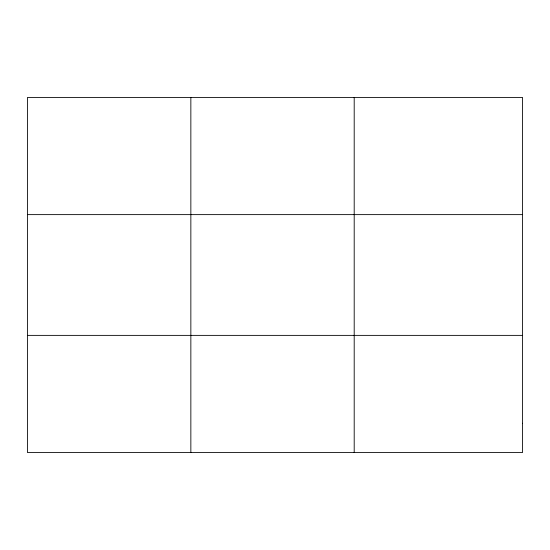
<?xml version="1.0" encoding="UTF-8"?>
<svg xmlns="http://www.w3.org/2000/svg" width="550" height="550" viewBox="0 0 550 550"><rect width="100%" height="100%" fill="white"/><g stroke="black" fill="none" stroke-linecap="round" stroke-linejoin="round"><path stroke-width="0.82" d="M190.85 97.426L190.85 452.574M354.2 97.426L354.2 452.574M27.5 214.624L522.5 214.624M27.5 335.376L522.5 335.376M522.5 423.273L522.5 452.574L27.5 452.574L27.5 97.426L522.5 97.426L522.5 423.273"/></g></svg>
